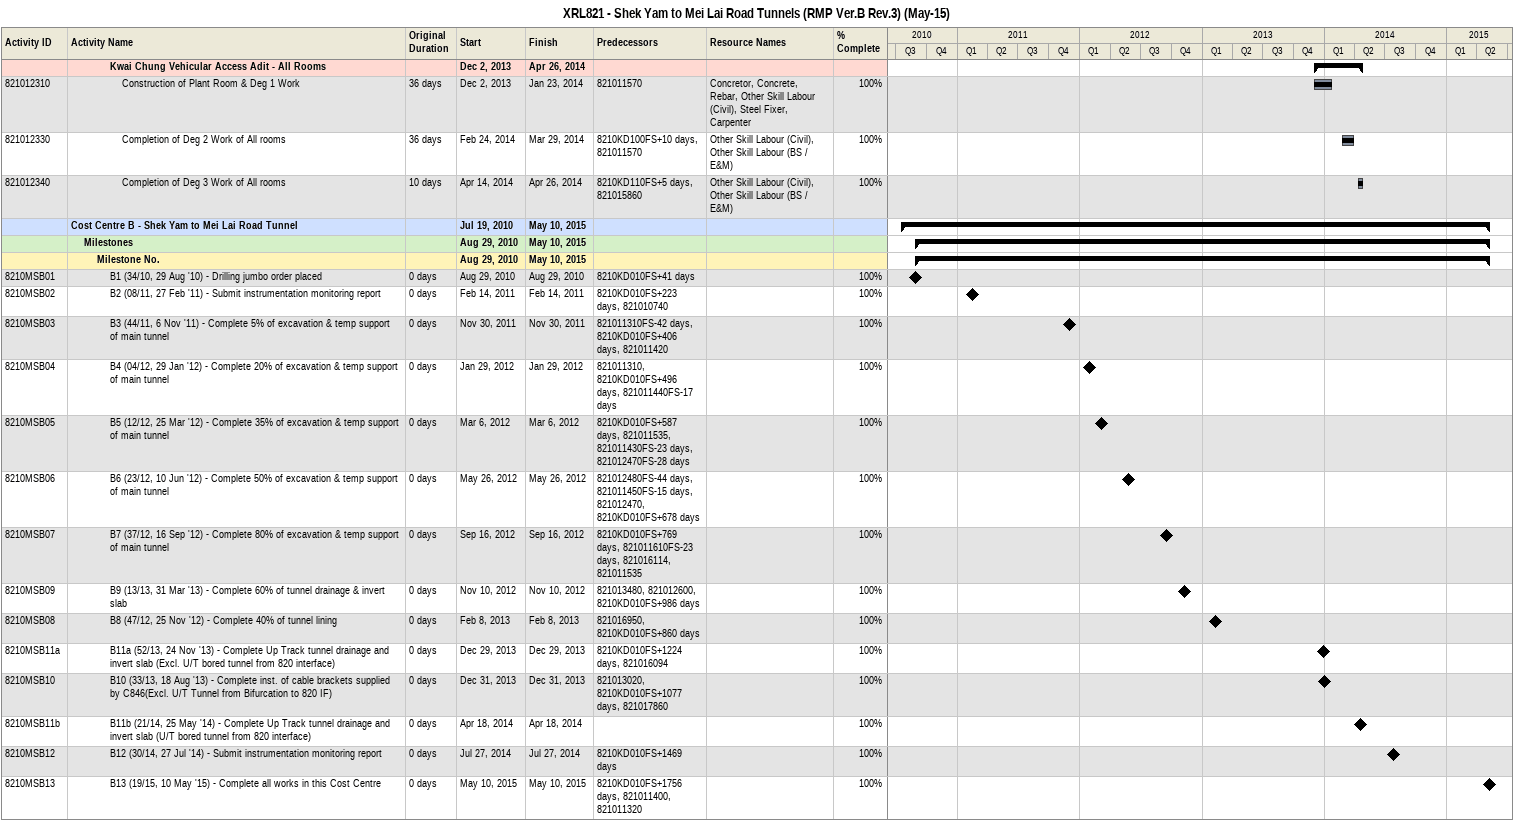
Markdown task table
XRL821 - Shek Yam to Mei Lai Road Tunnels (RMP Ver.B Rev.3) (May-15)

| ID | Level | Task | Original duration | Start | Finish | Predecessors | Resources | % complete |
|---|---|---|---|---|---|---|---|---|
|  | 4 | **Kwai Chung Vehicular Access Adit - All Rooms** |  | 2013-12-02 | 2014-04-26 |  |  |  |
| 821012310 | 5 | Construction of Plant Room & Deg 1 Work | 36d | 2013-12-02 | 2014-01-23 | 821011570 | Concretor, Concrete, Rebar, Other Skill Labour (Civil), Steel Fixer, Carpenter | 100 |
| 821012330 | 5 | Completion of Deg 2 Work of All rooms | 36d | 2014-02-24 | 2014-03-29 | 8210KD100FS+10d, 821011570 | Other Skill Labour (Civil), Other Skill Labour (BS / E&M) | 100 |
| 821012340 | 5 | Completion of Deg 3 Work of All rooms | 10d | 2014-04-14 | 2014-04-26 | 8210KD110FS+5d, 821015860 | Other Skill Labour (Civil), Other Skill Labour (BS / E&M) | 100 |
|  | 1 | **Cost Centre B - Shek Yam to Mei Lai Road Tunnel** |  | 2010-07-19 | 2015-05-10 |  |  |  |
|  | 2 | **Milestones** |  | 2010-08-29 | 2015-05-10 |  |  |  |
|  | 3 | **Milestone No.** |  | 2010-08-29 | 2015-05-10 |  |  |  |
| 8210MSB01 | 4 | B1 (34/10, 29 Aug '10) - Drilling jumbo order placed | 0d | 2010-08-29 | 2010-08-29 | 8210KD010FS+41d |  | 100 |
| 8210MSB02 | 4 | B2 (08/11, 27 Feb '11) - Submit instrumentation monitoring report | 0d | 2011-02-14 | 2011-02-14 | 8210KD010FS+223d, 821010740 |  | 100 |
| 8210MSB03 | 4 | B3 (44/11, 6 Nov '11) - Complete 5% of excavation & temp support of main tunnel | 0d | 2011-11-30 | 2011-11-30 | 821011310FS-42d, 8210KD010FS+406d, 821011420 |  | 100 |
| 8210MSB04 | 4 | B4 (04/12, 29 Jan '12) - Complete 20% of excavation & temp support of main tunnel | 0d | 2012-01-29 | 2012-01-29 | 821011310, 8210KD010FS+496d, 821011440FS-17d |  | 100 |
| 8210MSB05 | 4 | B5 (12/12, 25 Mar '12) - Complete 35% of excavation & temp support of main tunnel | 0d | 2012-03-06 | 2012-03-06 | 8210KD010FS+587d, 821011535, 821011430FS-23d, 821012470FS-28d |  | 100 |
| 8210MSB06 | 4 | B6 (23/12, 10 Jun '12) - Complete 50% of excavation & temp support of main tunnel | 0d | 2012-05-26 | 2012-05-26 | 821012480FS-44d, 821011450FS-15d, 821012470, 8210KD010FS+678d |  | 100 |
| 8210MSB07 | 4 | B7 (37/12, 16 Sep '12) - Complete 80% of excavation & temp support of main tunnel | 0d | 2012-09-16 | 2012-09-16 | 8210KD010FS+769d, 821011610FS-23d, 821016114, 821011535 |  | 100 |
| 8210MSB09 | 4 | B9 (13/13, 31 Mar '13) - Complete 60% of tunnel drainage & invert slab | 0d | 2012-11-10 | 2012-11-10 | 821013480, 821012600, 8210KD010FS+986d |  | 100 |
| 8210MSB08 | 4 | B8 (47/12, 25 Nov '12) - Complete 40% of tunnel lining | 0d | 2013-02-08 | 2013-02-08 | 821016950, 8210KD010FS+860d |  | 100 |
| 8210MSB11a | 4 | B11a (52/13, 24 Nov '13) - Complete Up Track tunnel drainage and invert slab (Excl. U/T bored tunnel from 820 interface) | 0d | 2013-12-29 | 2013-12-29 | 8210KD010FS+1224d, 821016094 |  | 100 |
| 8210MSB10 | 4 | B10 (33/13, 18 Aug '13) - Complete inst. of cable brackets supplied by C846(Excl. U/T Tunnel from Bifurcation to 820 IF) | 0d | 2013-12-31 | 2013-12-31 | 821013020, 8210KD010FS+1077d, 821017860 |  | 100 |
| 8210MSB11b | 4 | B11b (21/14, 25 May '14) - Complete Up Track tunnel drainage and invert slab (U/T bored tunnel from 820 interface) | 0d | 2014-04-18 | 2014-04-18 |  |  | 100 |
| 8210MSB12 | 4 | B12 (30/14, 27 Jul '14) - Submit instrumentation monitoring report | 0d | 2014-07-27 | 2014-07-27 | 8210KD010FS+1469d |  | 100 |
| 8210MSB13 | 4 | B13 (19/15, 10 May '15) - Complete all works in this Cost Centre | 0d | 2015-05-10 | 2015-05-10 | 8210KD010FS+1756d, 821011400, 821011320 |  | 100 |
